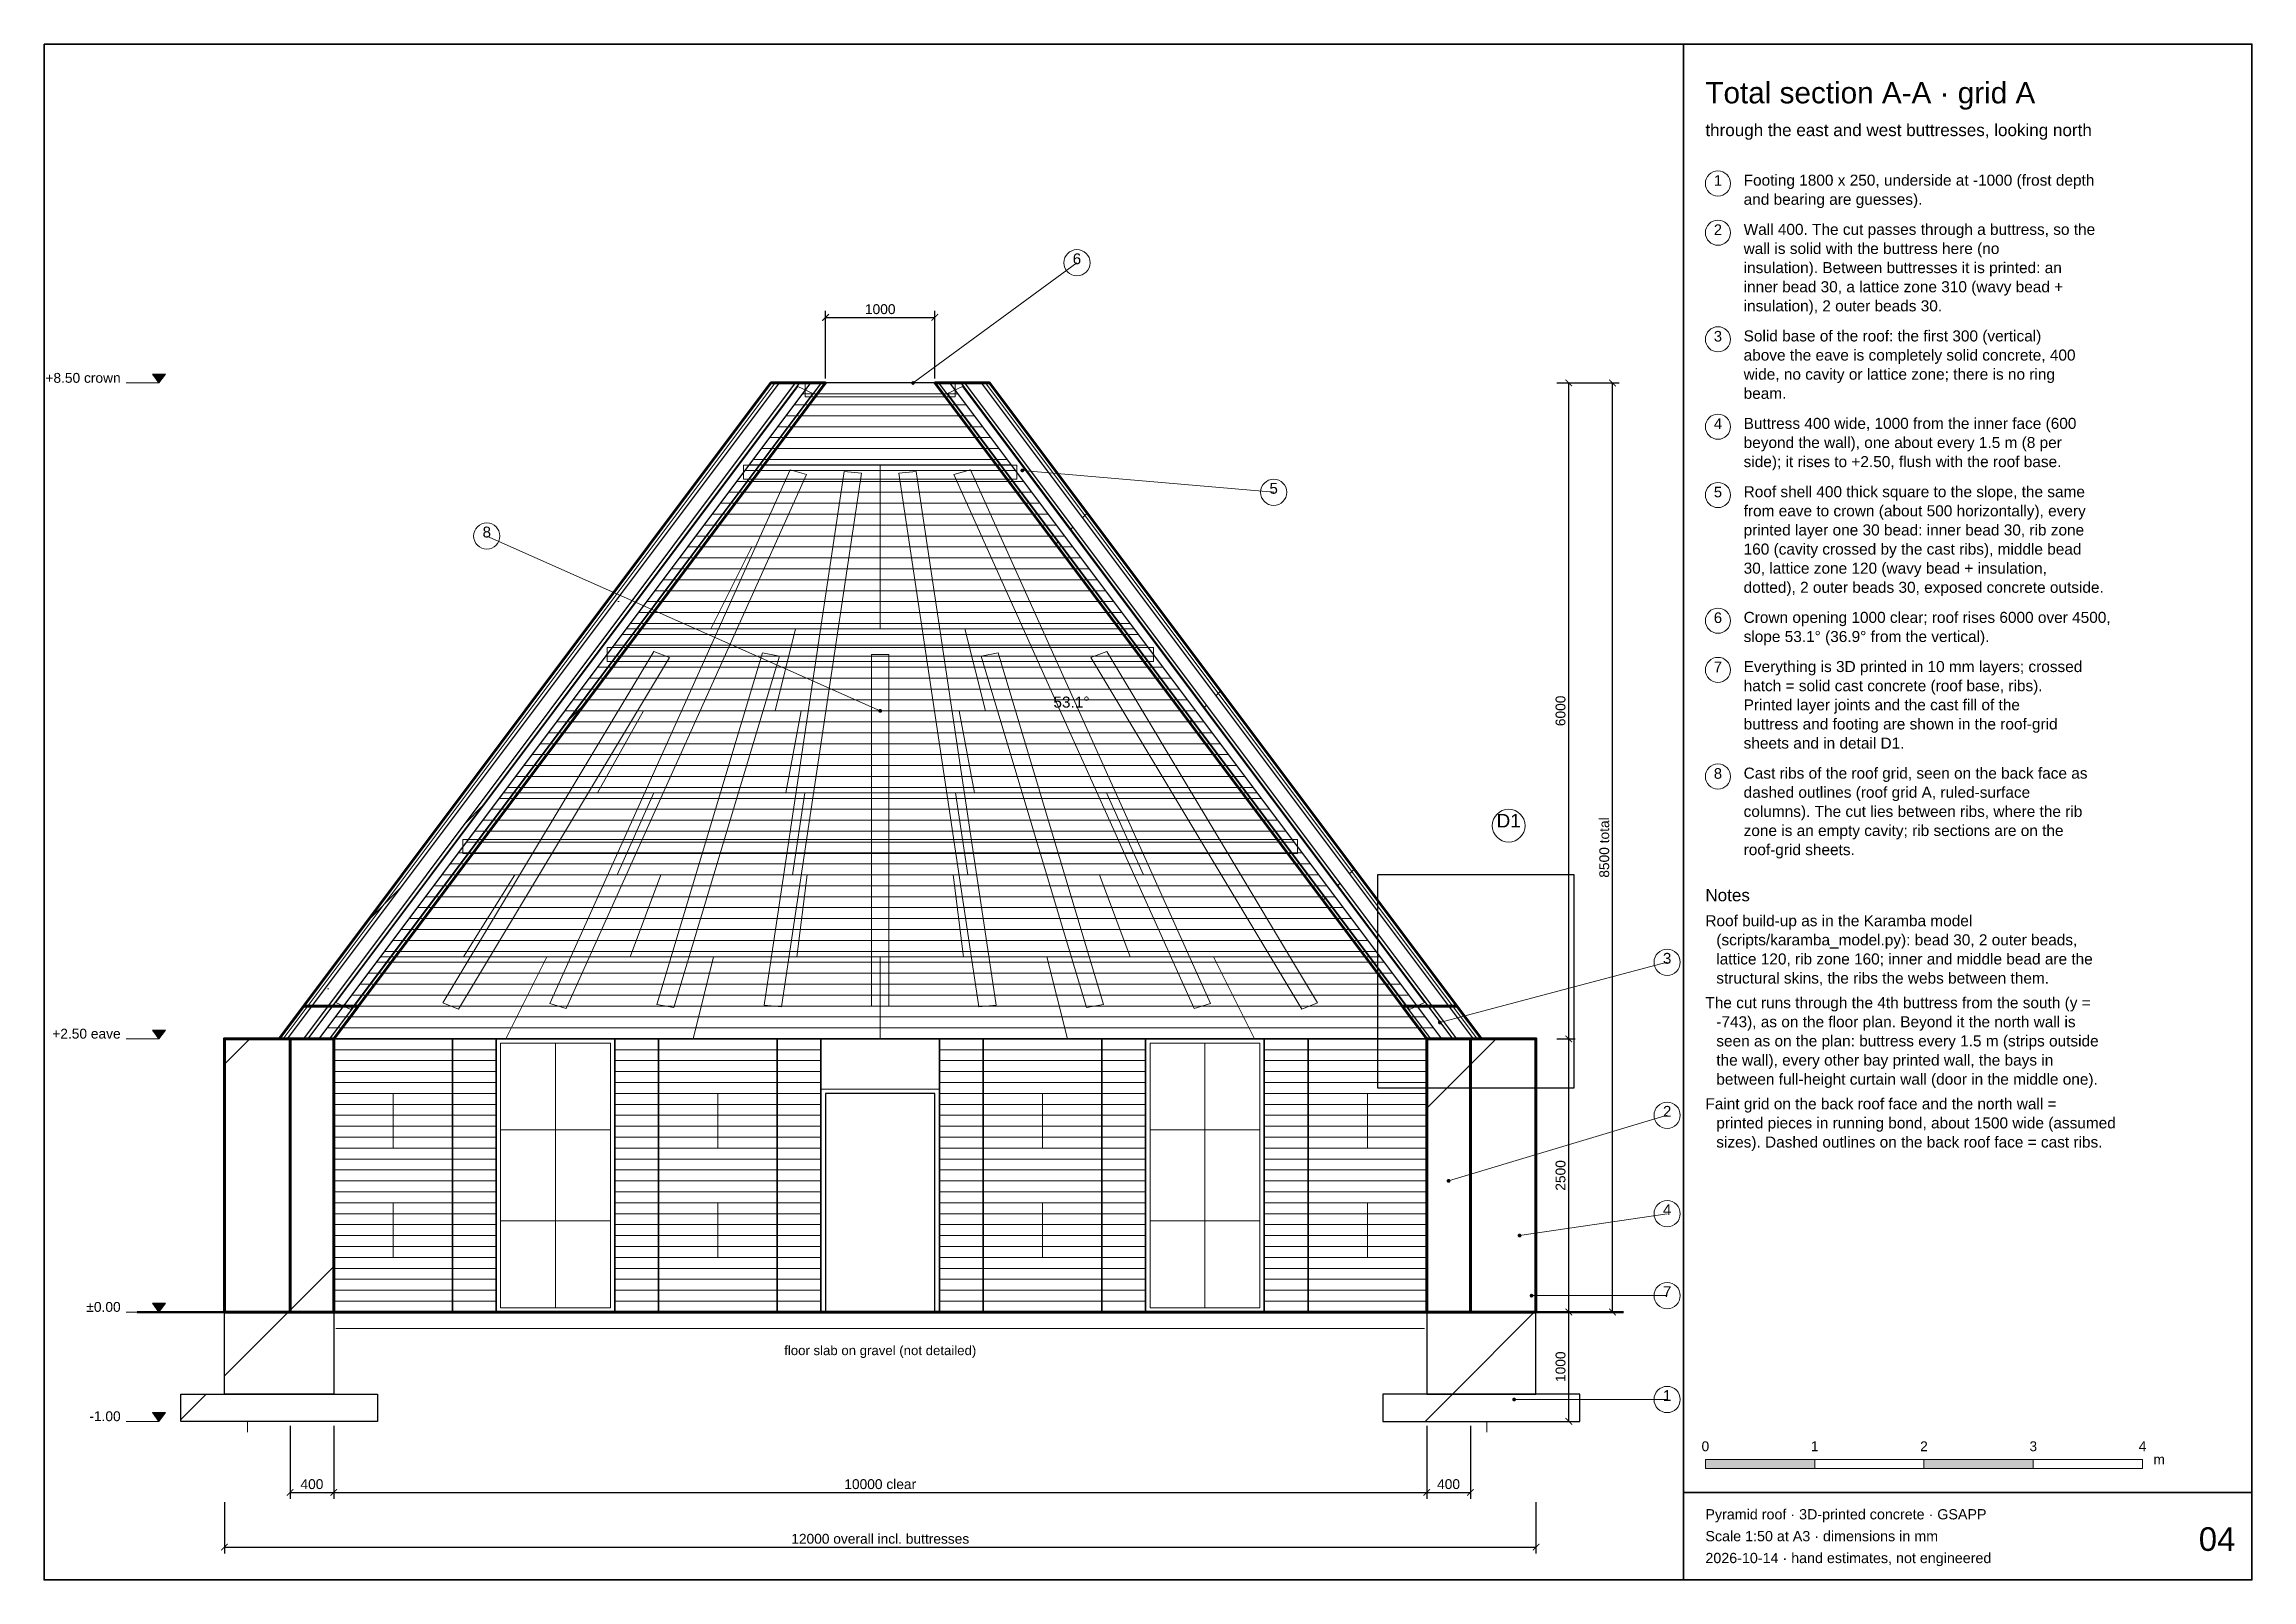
# Paper-space layout '04 section-AA-grid-A' of a CAD drawing. Header units: millimetres. Extents: x 8 to 412, y 8 to 289.
# The model-space entities are those that its viewports show. They can reach past a viewport. Long polylines and large blocks are cut down to what shows.
import ezdxf
from ezdxf.enums import TextEntityAlignment as Align

# ---------------------------------------------------------------- set-up
doc = ezdxf.new("R2010")
doc.units = ezdxf.units.MM
doc.linetypes.add('DASHED', pattern=[1.524, 1.27, -0.254])
for name, color, linetype, lineweight in [('ANNOTATION', 4, 'CONTINUOUS', 18), ('BACKGROUND', 9, 'CONTINUOUS', 13), ('DIMS', 3, 'CONTINUOUS', 18), ('HATCH-CAST', 7, 'CONTINUOUS', 9), ('HATCH-EARTH', 8, 'CONTINUOUS', 9), ('HATCH-INSULATION', 7, 'Continuous', 9), ('HATCH-PRINTED', 7, 'CONTINUOUS', 9), ('HIDDEN-AXIS', 8, 'DASHED', 18), ('LINES', 7, 'CONTINUOUS', 25), ('OUTLINE-CUT', 7, 'CONTINUOUS', 50), ('OUTLINE-FINE', 7, 'CONTINUOUS', 25), ('PRINT-LAYERS', 7, 'CONTINUOUS', 9), ('TEXT', 7, 'CONTINUOUS', 18), ('TITLEBLOCK', 7, 'CONTINUOUS', 18)]:
    doc.layers.add(name, color=color, linetype=linetype, lineweight=lineweight)
doc.styles.get("Standard").update_dxf_attribs({"font": 'arial.ttf'})
doc.dimstyles.new('PYR-1-50', dxfattribs={"dimscale": 50, "dimtxt": 1.8, "dimasz": 1.2, "dimexe": 1.2, "dimexo": 0.8, "dimgap": 0.6, "dimtad": 1, "dimdec": 0, "dimtxsty": 'Standard', "dimblk": 'ARCHTICK', "dimcen": 2.5, "dimclrd": 3, "dimclre": 3, "dimclrt": 7, "dimazin": 3, "dimtfac": 1, "dimtmove": 0, "dimatfit": 3})
pattern_1 = [(45, (0, 0), (-1425.35, 1425.35), [])]
pattern_2 = [(0, (0, 0), (442.913, 885.827), [0, -885.827])]
pattern_3 = [(45, (0, 0), (-1425.35, 1425.35), []), (135, (0, 0), (-1425.35, -1425.35), [])]

# ---------------------------------------------------------------- blocks, each defined once
blk = doc.blocks.new('_ARCHTICK')
at = {"color": 0, "linetype": 'BYBLOCK', "const_width": 0.15}
blk.add_lwpolyline([(-0.5, -0.5), (0.5, 0.5)], dxfattribs=at)

msp = doc.modelspace()

# ---------------------------------------------------------------- hatches: boundary and pattern name
at = {"layer": 'ANNOTATION', "ltscale": 50}
h = msp.add_hatch(color=7, dxfattribs=at)
h.dxf.hatch_style = 1
h.paths.add_polyline_path([(52488.4, 10857.9), (52548.4, 10937.9), (52428.4, 10937.9)])
h = msp.add_hatch(color=7, dxfattribs=at)
h.dxf.hatch_style = 1
edge = h.paths.add_edge_path()
edge.add_arc((59388.4, 10857.9), 17.5, 0, 360)
h = msp.add_hatch(color=7, dxfattribs=at)
h.dxf.hatch_style = 1
edge = h.paths.add_edge_path()
edge.add_arc((60388.4, 10057.9), 17.5, 0, 360)
h = msp.add_hatch(color=7, dxfattribs=at)
h.dxf.hatch_style = 1
edge = h.paths.add_edge_path()
edge.add_arc((59088.4, 7857.9), 17.5, 0, 360)
h = msp.add_hatch(color=7, dxfattribs=at)
h.dxf.hatch_style = 1
h.paths.add_polyline_path([(52488.4, 4857.9), (52548.4, 4937.9), (52428.4, 4937.9)])
h = msp.add_hatch(color=7, dxfattribs=at)
h.dxf.hatch_style = 1
edge = h.paths.add_edge_path()
edge.add_arc((64208.4, 5007.9), 17.5, 0, 360)
h = msp.add_hatch(color=7, dxfattribs=at)
h.dxf.hatch_style = 1
edge = h.paths.add_edge_path()
edge.add_arc((64288.4, 3557.9), 17.5, 0, 360)
h = msp.add_hatch(color=7, dxfattribs=at)
h.dxf.hatch_style = 1
edge = h.paths.add_edge_path()
edge.add_arc((64938.4, 3057.9), 17.5, 0, 360)
h = msp.add_hatch(color=7, dxfattribs=at)
h.dxf.hatch_style = 1
h.paths.add_polyline_path([(52488.4, 2357.9), (52548.4, 2437.9), (52428.4, 2437.9)])
h = msp.add_hatch(color=7, dxfattribs=at)
h.dxf.hatch_style = 1
edge = h.paths.add_edge_path()
edge.add_arc((65048.4, 2507.9), 17.5, 0, 360)
h = msp.add_hatch(color=7, dxfattribs=at)
h.dxf.hatch_style = 1
h.paths.add_polyline_path([(52488.4, 1357.9), (52548.4, 1437.9), (52428.4, 1437.9)])
h = msp.add_hatch(color=7, dxfattribs=at)
h.dxf.hatch_style = 1
edge = h.paths.add_edge_path()
edge.add_arc((64888.4, 1557.9), 17.5, 0, 360)
at = {"layer": 'HATCH-CAST', "ltscale": 50}
h = msp.add_hatch(dxfattribs=at)
h.set_pattern_fill('ANSI37', scale=25.19685)
h.set_pattern_definition(pattern_3)
h.paths.add_polyline_path([(54088.4, 4857.9), (53588.4, 4857.9), (53813.4, 5157.9), (54313.4, 5157.9)])
h = msp.add_hatch(dxfattribs=at)
h.set_pattern_fill('ANSI37', scale=25.19685)
h.set_pattern_definition(pattern_3)
h.paths.add_polyline_path([(64363.4, 5157.9), (64588.4, 4857.9), (64088.4, 4857.9), (63863.4, 5157.9)])
at = {"layer": 'HATCH-EARTH', "ltscale": 50}
h = msp.add_hatch(dxfattribs=at)
h.set_pattern_fill('EARTH', scale=37.795276)
h.set_pattern_definition([(0, (0, 0), (9070.9, 9070.9), [9070.9, -9070.9]), (0, (0, 3402), (9070.9, 9070.9), [9070.9, -9070.9]), (0, (0, 6803), (9070.9, 9070.9), [9070.9, -9070.9]), (90, (1134, 7937), (-9070.9, 9070.9), [9070.9, -9070.9]), (90, (4535, 7937), (-9070.9, 9070.9), [9070.9, -9070.9]), (90, (7937, 7937), (-9070.9, 9070.9), [9070.9, -9070.9])])
h.paths.add_polyline_path([(54488.4, 1607.9), (54088.4, 1607.9), (54088.4, 2357.9), (55174.2, 2357.9), (55574.2, 2357.9), (56659.9, 2357.9), (57059.9, 2357.9), (58145.6, 2357.9), (58545.6, 2357.9), (58588.4, 2357.9), (59588.4, 2357.9), (59631.3, 2357.9), (60031.3, 2357.9), (61117, 2357.9), (61517, 2357.9), (62602.7, 2357.9), (63002.7, 2357.9), (64088.4, 2357.9), (64088.4, 1607.9), (63688.4, 1607.9), (63688.4, 1357.9), (65488.4, 1357.9), (65488.4, 1607.9), (65088.4, 1607.9), (65088.4, 2357.9), (65888.4, 2357.9), (65888.4, 1257.9), (52288.4, 1257.9), (52288.4, 2357.9), (53088.4, 2357.9), (53088.4, 1607.9), (52688.4, 1607.9), (52688.4, 1357.9), (54488.4, 1357.9)])
at = {"layer": 'HATCH-INSULATION', "ltscale": 50}
h = msp.add_hatch(dxfattribs=at)
h.set_pattern_fill('DOTS', scale=23.622047)
h.set_pattern_definition(pattern_2)
h.paths.add_polyline_path([(58163.4, 10857.9), (58313.4, 10857.9), (54038.4, 5157.9), (53888.4, 5157.9)])
h = msp.add_hatch(dxfattribs=at)
h.set_pattern_fill('DOTS', scale=23.622047)
h.set_pattern_definition(pattern_2)
h.paths.add_polyline_path([(64288.4, 5157.9), (64138.4, 5157.9), (59863.4, 10857.9), (60013.4, 10857.9)])
at = {"layer": 'HATCH-PRINTED', "ltscale": 50}
h = msp.add_hatch(dxfattribs=at)
h.set_pattern_fill('ANSI31', scale=25.19685)
h.set_pattern_definition(pattern_1)
h.paths.add_polyline_path([(58163.4, 10857.9), (53888.4, 5157.9), (53813.4, 5157.9), (58088.4, 10857.9)])
h = msp.add_hatch(dxfattribs=at)
h.set_pattern_fill('ANSI31', scale=25.19685)
h.set_pattern_definition(pattern_1)
h.paths.add_polyline_path([(54075.9, 5157.9), (54038.4, 5157.9), (58313.4, 10857.9), (58350.9, 10857.9)])
h = msp.add_hatch(dxfattribs=at)
h.set_pattern_fill('ANSI31', scale=25.19685)
h.set_pattern_definition(pattern_1)
h.paths.add_polyline_path([(58550.9, 10857.9), (58588.4, 10857.9), (54313.4, 5157.9), (54275.9, 5157.9)])
h = msp.add_hatch(dxfattribs=at)
h.set_pattern_fill('ANSI31', scale=25.19685)
h.set_pattern_definition(pattern_1)
h.paths.add_polyline_path([(63900.9, 5157.9), (63863.4, 5157.9), (59588.4, 10857.9), (59625.9, 10857.9)])
h = msp.add_hatch(dxfattribs=at)
h.set_pattern_fill('ANSI31', scale=25.19685)
h.set_pattern_definition(pattern_1)
h.paths.add_polyline_path([(64138.4, 5157.9), (64100.9, 5157.9), (59825.9, 10857.9), (59863.4, 10857.9)])
h = msp.add_hatch(dxfattribs=at)
h.set_pattern_fill('ANSI31', scale=25.19685)
h.set_pattern_definition(pattern_1)
h.paths.add_polyline_path([(60013.4, 10857.9), (60088.4, 10857.9), (64363.4, 5157.9), (64288.4, 5157.9)])
h = msp.add_hatch(dxfattribs=at)
h.set_pattern_fill('ANSI31', scale=25.19685)
h.set_pattern_definition(pattern_1)
h.paths.add_polyline_path([(53088.4, 4857.9), (53588.4, 4857.9), (53663.4, 4857.9), (53688.4, 4857.9), (53688.4, 2357.9), (53088.4, 2357.9)])
h = msp.add_hatch(dxfattribs=at)
h.set_pattern_fill('ANSI31', scale=25.19685)
h.set_pattern_definition(pattern_1)
h.paths.add_polyline_path([(54088.4, 4857.9), (54088.4, 2357.9), (53688.4, 2357.9), (53688.4, 4857.9), (53813.4, 4857.9), (53850.9, 4857.9), (54050.9, 4857.9)])
h = msp.add_hatch(dxfattribs=at)
h.set_pattern_fill('ANSI31', scale=25.19685)
h.set_pattern_definition(pattern_1)
h.paths.add_polyline_path([(64125.9, 4857.9), (64325.9, 4857.9), (64363.4, 4857.9), (64488.4, 4857.9), (64488.4, 2357.9), (64088.4, 2357.9), (64088.4, 4857.9)])
h = msp.add_hatch(dxfattribs=at)
h.set_pattern_fill('ANSI31', scale=25.19685)
h.set_pattern_definition(pattern_1)
h.paths.add_polyline_path([(64488.4, 2357.9), (64488.4, 4857.9), (64513.4, 4857.9), (64588.4, 4857.9), (65088.4, 4857.9), (65088.4, 2357.9)])
h = msp.add_hatch(dxfattribs=at)
h.set_pattern_fill('ANSI31', scale=25.19685)
h.set_pattern_definition(pattern_1)
h.paths.add_polyline_path([(53688.4, 2357.9), (54088.4, 2357.9), (54088.4, 1607.9), (53088.4, 1607.9), (53088.4, 2357.9)])
h = msp.add_hatch(dxfattribs=at)
h.set_pattern_fill('ANSI31', scale=25.19685)
h.set_pattern_definition(pattern_1)
h.paths.add_polyline_path([(64088.4, 1607.9), (64088.4, 2357.9), (64488.4, 2357.9), (65088.4, 2357.9), (65088.4, 1607.9)])
h = msp.add_hatch(dxfattribs=at)
h.set_pattern_fill('ANSI31', scale=25.19685)
h.set_pattern_definition(pattern_1)
h.paths.add_polyline_path([(54488.4, 1607.9), (54488.4, 1357.9), (52688.4, 1357.9), (52688.4, 1607.9), (53088.4, 1607.9), (54088.4, 1607.9)])
h = msp.add_hatch(dxfattribs=at)
h.set_pattern_fill('ANSI31', scale=25.19685)
h.set_pattern_definition(pattern_1)
h.paths.add_polyline_path([(65488.4, 1607.9), (65488.4, 1357.9), (63688.4, 1357.9), (63688.4, 1607.9), (64088.4, 1607.9), (65088.4, 1607.9)])

# ---------------------------------------------------------------- linework, layer by layer
at = {"layer": 'ANNOTATION', "lineweight": 20, "ltscale": 50}
for points in [[(60888.4, 11957.9), (59388.4, 10857.9)], [(52488.4, 10857.9), (52188.4, 10857.9)], [(62688.4, 9857.9), (60388.4, 10057.9)], [(55488.4, 9457.9), (59088.4, 7857.9)], [(66288.4, 5557.9), (64208.4, 5007.9)], [(52488.4, 4857.9), (52188.4, 4857.9)], [(66288.4, 4157.9), (64288.4, 3557.9)], [(66288.4, 3257.9), (64938.4, 3057.9)], [(66288.4, 2507.9), (65048.4, 2507.9)], [(52488.4, 2357.9), (52188.4, 2357.9)], [(66288.4, 1557.9), (64888.4, 1557.9)], [(52488.4, 1357.9), (52188.4, 1357.9)]]:
    msp.add_lwpolyline(points, dxfattribs=at)
at = {"layer": 'ANNOTATION', "lineweight": 9, "ltscale": 50}
for points in [[(52488.4, 10857.9), (52548.4, 10937.9), (52428.4, 10937.9)], [(52488.4, 4857.9), (52548.4, 4937.9), (52428.4, 4937.9)], [(52488.4, 2357.9), (52548.4, 2437.9), (52428.4, 2437.9)], [(52488.4, 1357.9), (52548.4, 1437.9), (52428.4, 1437.9)]]:
    msp.add_lwpolyline(points, close=True, dxfattribs=at)
at = {"layer": 'ANNOTATION', "lineweight": 18, "ltscale": 50}
for centre, radius in [((60888.4, 11957.9), 120), ((62688.4, 9857.9), 120), ((55488.4, 9457.9), 120), ((64838.4, 6807.9), 150), ((66288.4, 5557.9), 120), ((66288.4, 4157.9), 120), ((66288.4, 3257.9), 120), ((66288.4, 2507.9), 120), ((66288.4, 1557.9), 120)]:
    msp.add_circle(centre, radius, dxfattribs=at)
at = {"layer": 'BACKGROUND', "lineweight": 20, "ltscale": 50}
for points in [[(56117, 2397.9), (56117, 4817.9)], [(62059.8, 2397.9), (62059.8, 4817.9)]]:
    msp.add_lwpolyline(points, dxfattribs=at)
at = {"layer": 'BACKGROUND', "lineweight": 15, "ltscale": 50}
for points in [[(55614.1, 4024.6), (56619.8, 4024.6)], [(61557, 4024.6), (62562.7, 4024.6)], [(55614.1, 3191.2), (56619.8, 3191.2)], [(61557, 3191.2), (62562.7, 3191.2)]]:
    msp.add_lwpolyline(points, dxfattribs=at)
at = {"layer": 'HIDDEN-AXIS', "linetype": 'DASHED', "lineweight": 20, "ltscale": 50}
for points in [[(54107.3, 5190.8), (58334.3, 10826.8), (58471.5, 10761), (54244.5, 5125), (54107.3, 5190.8)], [(58402.9, 10729.9), (59773.9, 10729.9), (59773.9, 10857.9), (58402.9, 10857.9), (58402.9, 10729.9)], [(63932.3, 5125), (59705.3, 10761), (59842.5, 10826.8), (64069.5, 5190.8), (63932.3, 5125)], [(57838.4, 9977.2), (60338.4, 9977.2), (60338.4, 10105.2), (57838.4, 10105.2), (57838.4, 9977.2)], [(56065.6, 5179.6), (58263.1, 10062.9), (58413.7, 10019.6), (56216.2, 5136.2), (56065.6, 5179.6)], [(58026.5, 5165.5), (58759, 10048.9), (58917.8, 10033.6), (58185.3, 5150.3), (58026.5, 5165.5)], [(59991.5, 5150.3), (59259, 10033.6), (59417.8, 10048.9), (60150.3, 5165.5), (59991.5, 5150.3)], [(61960.6, 5136.2), (59763.1, 10019.6), (59913.7, 10062.9), (62111.2, 5179.6), (61960.6, 5136.2)], [(55086.3, 5185.6), (57016.3, 8402.3), (57160.5, 8346.9), (55230.5, 5130.2), (55086.3, 5185.6)], [(56588.4, 8310.6), (61588.4, 8310.6), (61588.4, 8438.6), (56588.4, 8438.6), (56588.4, 8310.6)], [(57045.6, 5172.8), (58010.6, 8389.5), (58166.2, 8359.6), (57201.2, 5143), (57045.6, 5172.8)], [(59008.4, 5157.9), (59008.4, 8374.6), (59168.4, 8374.6), (59168.4, 5157.9), (59008.4, 5157.9)], [(60975.6, 5143), (60010.6, 8359.6), (60166.2, 8389.5), (61131.2, 5172.8), (60975.6, 5143)], [(62946.3, 5130.2), (61016.3, 8346.9), (61160.5, 8402.3), (63090.5, 5185.6), (62946.3, 5130.2)], [(55269.6, 6552.2), (62907.2, 6552.2), (62907.2, 6680.2), (55269.6, 6680.2), (55269.6, 6552.2)], [(53950.9, 4857.9), (64225.9, 4857.9), (64000.9, 5157.9), (54175.9, 5157.9), (53950.9, 4857.9)], [(54108.4, 2207.9), (64068.4, 2207.9)]]:
    msp.add_lwpolyline(points, dxfattribs=at)
at = {"layer": 'HIDDEN-AXIS', "linetype": 'DASHED', "lineweight": 9, "ltscale": 50}
for points in [[(57888.4, 10107.9), (60288.4, 10107.9)], [(59088.4, 9357.9), (59088.4, 10107.9)], [(57325.9, 9357.9), (60850.9, 9357.9)], [(57538.4, 8607.9), (57913.4, 9357.9)], [(59088.4, 8607.9), (59088.4, 9357.9)], [(56763.4, 8607.9), (61413.4, 8607.9)], [(58125.9, 7857.9), (58313.4, 8607.9)], [(60050.9, 7857.9), (59863.4, 8607.9)], [(56200.9, 7857.9), (61975.9, 7857.9)], [(56500.9, 7107.9), (56922.8, 7857.9)], [(58225.9, 7107.9), (58366.5, 7857.9)], [(59950.9, 7107.9), (59810.3, 7857.9)], [(55638.4, 7107.9), (62538.4, 7107.9)], [(56680.9, 6357.9), (57018.4, 7107.9)], [(58285.9, 6357.9), (58398.4, 7107.9)], [(59890.9, 6357.9), (59778.4, 7107.9)], [(61495.9, 6357.9), (61158.4, 7107.9)], [(55075.9, 6357.9), (63100.9, 6357.9)], [(55275.9, 5607.9), (55744.6, 6357.9)], [(56800.9, 5607.9), (57082.2, 6357.9)], [(58325.9, 5607.9), (58419.7, 6357.9)], [(59850.9, 5607.9), (59757.2, 6357.9)], [(61375.9, 5607.9), (61094.6, 6357.9)], [(54513.4, 5607.9), (63663.4, 5607.9)], [(55663.4, 4857.9), (56038.4, 5607.9)], [(57375.9, 4857.9), (57563.4, 5607.9)], [(59088.4, 4857.9), (59088.4, 5607.9)], [(60800.9, 4857.9), (60613.4, 5607.9)], [(62513.4, 4857.9), (62138.4, 5607.9)], [(54088.4, 4357.9), (55174.1, 4357.9)], [(54631.3, 3857.9), (54631.3, 4357.9)], [(57059.8, 4357.9), (58145.5, 4357.9)], [(57602.7, 3857.9), (57602.7, 4357.9)], [(60031.3, 4357.9), (61117, 4357.9)], [(60574.1, 3857.9), (60574.1, 4357.9)], [(63002.7, 4357.9), (64088.4, 4357.9)], [(63545.5, 3857.9), (63545.5, 4357.9)], [(54088.4, 3857.9), (55174.1, 3857.9)], [(57059.8, 3857.9), (58145.5, 3857.9)], [(60031.3, 3857.9), (61117, 3857.9)], [(63002.7, 3857.9), (64088.4, 3857.9)], [(54088.4, 3357.9), (55174.1, 3357.9)], [(54631.3, 2857.9), (54631.3, 3357.9)], [(57059.8, 3357.9), (58145.5, 3357.9)], [(57602.7, 2857.9), (57602.7, 3357.9)], [(60031.3, 3357.9), (61117, 3357.9)], [(60574.1, 2857.9), (60574.1, 3357.9)], [(63002.7, 3357.9), (64088.4, 3357.9)], [(63545.5, 2857.9), (63545.5, 3357.9)], [(54088.4, 2857.9), (55174.1, 2857.9)], [(57059.8, 2857.9), (58145.5, 2857.9)], [(60031.3, 2857.9), (61117, 2857.9)], [(63002.7, 2857.9), (64088.4, 2857.9)]]:
    msp.add_lwpolyline(points, dxfattribs=at)
at = {"layer": 'HIDDEN-AXIS', "linetype": 'DASHED', "lineweight": 25, "ltscale": 50}
msp.add_lwpolyline([(63638.4, 4407.9), (65438.4, 4407.9), (65438.4, 6357.9), (63638.4, 6357.9), (63638.4, 4407.9)], dxfattribs=at)
at = {"layer": 'LINES', "lineweight": 9, "ltscale": 50}
for points in [[(53625.9, 4857.9), (58125.9, 10857.9)], [(64550.9, 4857.9), (60050.9, 10857.9)]]:
    msp.add_lwpolyline(points, dxfattribs=at)
at = {"layer": 'LINES', "lineweight": 0, "ltscale": 50}
msp.add_lwpolyline([(64088.4, 4857.9), (59588.4, 10857.9)], dxfattribs=at)
at = {"layer": 'LINES', "lineweight": 25, "ltscale": 50}
for points in [[(54088.4, 4857.9), (53588.4, 4857.9)], [(64088.4, 4857.9), (64588.4, 4857.9)]]:
    msp.add_lwpolyline(points, dxfattribs=at)
at = {"layer": 'LINES', "lineweight": 60, "ltscale": 50}
for points in [[(54088.4, 2357.9), (54088.4, 4857.9)], [(64088.4, 2357.9), (64088.4, 4857.9)], [(54088.4, 2357.9), (64088.4, 2357.9)]]:
    msp.add_lwpolyline(points, dxfattribs=at)
at = {"layer": 'LINES', "lineweight": 50, "ltscale": 50}
msp.add_lwpolyline([(52288.4, 2357.9), (65888.4, 2357.9)], dxfattribs=at)
at = {"layer": 'OUTLINE-CUT', "lineweight": 70, "ltscale": 50}
for points in [[(54088.4, 4857.9), (58588.4, 10857.9), (58088.4, 10857.9), (53588.4, 4857.9)], [(64088.4, 4857.9), (59588.4, 10857.9), (60088.4, 10857.9), (64588.4, 4857.9)], [(53688.4, 2357.9), (53088.4, 2357.9), (53088.4, 4857.9), (53688.4, 4857.9)], [(54088.4, 2357.9), (53688.4, 2357.9), (53688.4, 4857.9), (54088.4, 4857.9)], [(64088.4, 2357.9), (64488.4, 2357.9), (64488.4, 4857.9), (64088.4, 4857.9)], [(64488.4, 2357.9), (65088.4, 2357.9), (65088.4, 4857.9), (64488.4, 4857.9)]]:
    msp.add_lwpolyline(points, close=True, dxfattribs=at)
at = {"layer": 'OUTLINE-CUT', "lineweight": 60, "ltscale": 50}
for points in [[(54088.4, 4857.9), (54313.4, 5157.9), (53813.4, 5157.9), (53588.4, 4857.9)], [(64088.4, 4857.9), (63863.4, 5157.9), (64363.4, 5157.9), (64588.4, 4857.9)]]:
    msp.add_lwpolyline(points, close=True, dxfattribs=at)
at = {"layer": 'OUTLINE-FINE', "lineweight": 25, "ltscale": 50}
for points in [[(53813.4, 4857.9), (58313.4, 10857.9), (58163.4, 10857.9), (53663.4, 4857.9)], [(54050.9, 4857.9), (58550.9, 10857.9), (58350.9, 10857.9), (53850.9, 4857.9)], [(64125.9, 4857.9), (59625.9, 10857.9), (59825.9, 10857.9), (64325.9, 4857.9)], [(64363.4, 4857.9), (59863.4, 10857.9), (60013.4, 10857.9), (64513.4, 4857.9)]]:
    msp.add_lwpolyline(points, close=True, dxfattribs=at)
at = {"layer": 'OUTLINE-FINE', "lineweight": 30, "ltscale": 50}
for points in [[(53950.9, 4857.9), (64225.9, 4857.9), (59725.9, 10857.9), (58450.9, 10857.9)], [(54088.4, 2357.9), (64088.4, 2357.9), (64088.4, 4857.9), (54088.4, 4857.9)], [(58588.4, 2357.9), (59588.4, 2357.9), (59588.4, 4357.9), (58588.4, 4357.9)], [(54088.4, 1607.9), (53088.4, 1607.9), (53088.4, 2357.9), (54088.4, 2357.9)], [(64088.4, 1607.9), (65088.4, 1607.9), (65088.4, 2357.9), (64088.4, 2357.9)], [(54488.4, 1357.9), (52688.4, 1357.9), (52688.4, 1607.9), (54488.4, 1607.9)], [(63688.4, 1357.9), (65488.4, 1357.9), (65488.4, 1607.9), (63688.4, 1607.9)]]:
    msp.add_lwpolyline(points, close=True, dxfattribs=at)
at = {"layer": 'OUTLINE-FINE', "lineweight": 35, "ltscale": 50}
for points in [[(55174.1, 2357.9), (55574.1, 2357.9), (55574.1, 4857.9), (55174.1, 4857.9)], [(55574.1, 2357.9), (56659.8, 2357.9), (56659.8, 4857.9), (55574.1, 4857.9)], [(56659.8, 2357.9), (57059.8, 2357.9), (57059.8, 4857.9), (56659.8, 4857.9)], [(58145.5, 2357.9), (58545.5, 2357.9), (58545.5, 4857.9), (58145.5, 4857.9)], [(59631.3, 2357.9), (60031.3, 2357.9), (60031.3, 4857.9), (59631.3, 4857.9)], [(61117, 2357.9), (61517, 2357.9), (61517, 4857.9), (61117, 4857.9)], [(61517, 2357.9), (62602.7, 2357.9), (62602.7, 4857.9), (61517, 4857.9)], [(62602.7, 2357.9), (63002.7, 2357.9), (63002.7, 4857.9), (62602.7, 4857.9)]]:
    msp.add_lwpolyline(points, close=True, dxfattribs=at)
at = {"layer": 'OUTLINE-FINE', "lineweight": 15, "ltscale": 50}
for points in [[(55614.1, 2397.9), (56619.8, 2397.9), (56619.8, 4817.9), (55614.1, 4817.9)], [(61557, 2397.9), (62562.7, 2397.9), (62562.7, 4817.9), (61557, 4817.9)], [(58548.4, 2357.9), (59628.4, 2357.9), (59628.4, 4397.9), (58548.4, 4397.9)]]:
    msp.add_lwpolyline(points, close=True, dxfattribs=at)
at = {"layer": 'PRINT-LAYERS', "lineweight": 5, "ltscale": 50}
for points in [[(58375.9, 10757.9), (59800.9, 10757.9)], [(58225.9, 10557.9), (59950.9, 10557.9)], [(58300.9, 10657.9), (59875.9, 10657.9)], [(58075.9, 10357.9), (60100.9, 10357.9)], [(58150.9, 10457.9), (60025.9, 10457.9)], [(57925.9, 10157.9), (60250.9, 10157.9)], [(58000.9, 10257.9), (60175.9, 10257.9)], [(57775.9, 9957.9), (60400.9, 9957.9)], [(57850.9, 10057.9), (60325.9, 10057.9)], [(57625.9, 9757.9), (60550.9, 9757.9)], [(57700.9, 9857.9), (60475.9, 9857.9)], [(57475.9, 9557.9), (60700.9, 9557.9)], [(57550.9, 9657.9), (60625.9, 9657.9)], [(57325.9, 9357.9), (60850.9, 9357.9)], [(57400.9, 9457.9), (60775.9, 9457.9)], [(57175.9, 9157.9), (61000.9, 9157.9)], [(57250.9, 9257.9), (60925.9, 9257.9)], [(57025.9, 8957.9), (61150.9, 8957.9)], [(57100.9, 9057.9), (61075.9, 9057.9)], [(56875.9, 8757.9), (61300.9, 8757.9)], [(56950.9, 8857.9), (61225.9, 8857.9)], [(56725.9, 8557.9), (61450.9, 8557.9)], [(56800.9, 8657.9), (61375.9, 8657.9)], [(56575.9, 8357.9), (61600.9, 8357.9)], [(56650.9, 8457.9), (61525.9, 8457.9)], [(56425.9, 8157.9), (61750.9, 8157.9)], [(56500.9, 8257.9), (61675.9, 8257.9)], [(56275.9, 7957.9), (61900.9, 7957.9)], [(56350.9, 8057.9), (61825.9, 8057.9)], [(56125.9, 7757.9), (62050.9, 7757.9)], [(56200.9, 7857.9), (61975.9, 7857.9)], [(55975.9, 7557.9), (62200.9, 7557.9)], [(56050.9, 7657.9), (62125.9, 7657.9)], [(55825.9, 7357.9), (62350.9, 7357.9)], [(55900.9, 7457.9), (62275.9, 7457.9)], [(55675.9, 7157.9), (62500.9, 7157.9)], [(55750.9, 7257.9), (62425.9, 7257.9)], [(55525.9, 6957.9), (62650.9, 6957.9)], [(55600.9, 7057.9), (62575.9, 7057.9)], [(55375.9, 6757.9), (62800.9, 6757.9)], [(55450.9, 6857.9), (62725.9, 6857.9)], [(55225.9, 6557.9), (62950.9, 6557.9)], [(55300.9, 6657.9), (62875.9, 6657.9)], [(55075.9, 6357.9), (63100.9, 6357.9)], [(55150.9, 6457.9), (63025.9, 6457.9)], [(54925.9, 6157.9), (63250.9, 6157.9)], [(55000.9, 6257.9), (63175.9, 6257.9)], [(54775.9, 5957.9), (63400.9, 5957.9)], [(54850.9, 6057.9), (63325.9, 6057.9)], [(54550.9, 5657.9), (63625.9, 5657.9)], [(54625.9, 5757.9), (63550.9, 5757.9)], [(54700.9, 5857.9), (63475.9, 5857.9)], [(54400.9, 5457.9), (63775.9, 5457.9)], [(54475.9, 5557.9), (63700.9, 5557.9)], [(54250.9, 5257.9), (63925.9, 5257.9)], [(54325.9, 5357.9), (63850.9, 5357.9)], [(54100.9, 5057.9), (64075.9, 5057.9)], [(54175.9, 5157.9), (64000.9, 5157.9)], [(54025.9, 4957.9), (64150.9, 4957.9)], [(54088.4, 4757.9), (55174.1, 4757.9)], [(54088.4, 4657.9), (55174.1, 4657.9)], [(55174.1, 4757.9), (55574.1, 4757.9)], [(55174.1, 4657.9), (55574.1, 4657.9)], [(56659.8, 4757.9), (57059.8, 4757.9)], [(56659.8, 4657.9), (57059.8, 4657.9)], [(57059.8, 4757.9), (58145.5, 4757.9)], [(57059.8, 4657.9), (58145.5, 4657.9)], [(58145.5, 4757.9), (58545.5, 4757.9)], [(58145.5, 4657.9), (58545.5, 4657.9)], [(59631.3, 4757.9), (60031.3, 4757.9)], [(59631.3, 4657.9), (60031.3, 4657.9)], [(60031.3, 4757.9), (61117, 4757.9)], [(60031.3, 4657.9), (61117, 4657.9)], [(61117, 4757.9), (61517, 4757.9)], [(61117, 4657.9), (61517, 4657.9)], [(62602.7, 4757.9), (63002.7, 4757.9)], [(62602.7, 4657.9), (63002.7, 4657.9)], [(63002.7, 4757.9), (64088.4, 4757.9)], [(63002.7, 4657.9), (64088.4, 4657.9)], [(54088.4, 4557.9), (55174.1, 4557.9)], [(54088.4, 4457.9), (55174.1, 4457.9)], [(55174.1, 4557.9), (55574.1, 4557.9)], [(55174.1, 4457.9), (55574.1, 4457.9)], [(56659.8, 4557.9), (57059.8, 4557.9)], [(56659.8, 4457.9), (57059.8, 4457.9)], [(57059.8, 4557.9), (58145.5, 4557.9)], [(57059.8, 4457.9), (58145.5, 4457.9)], [(58145.5, 4557.9), (58545.5, 4557.9)], [(58145.5, 4457.9), (58545.5, 4457.9)], [(59631.3, 4557.9), (60031.3, 4557.9)], [(59631.3, 4457.9), (60031.3, 4457.9)], [(60031.3, 4557.9), (61117, 4557.9)], [(60031.3, 4457.9), (61117, 4457.9)], [(61117, 4557.9), (61517, 4557.9)], [(61117, 4457.9), (61517, 4457.9)], [(62602.7, 4557.9), (63002.7, 4557.9)], [(62602.7, 4457.9), (63002.7, 4457.9)], [(63002.7, 4557.9), (64088.4, 4557.9)], [(63002.7, 4457.9), (64088.4, 4457.9)], [(54088.4, 4357.9), (55174.1, 4357.9)], [(54088.4, 4257.9), (55174.1, 4257.9)], [(55174.1, 4357.9), (55574.1, 4357.9)], [(55174.1, 4257.9), (55574.1, 4257.9)], [(56659.8, 4357.9), (57059.8, 4357.9)], [(56659.8, 4257.9), (57059.8, 4257.9)], [(57059.8, 4357.9), (58145.5, 4357.9)], [(57059.8, 4257.9), (58145.5, 4257.9)], [(58145.5, 4357.9), (58545.5, 4357.9)], [(58145.5, 4257.9), (58545.5, 4257.9)], [(59631.3, 4357.9), (60031.3, 4357.9)], [(59631.3, 4257.9), (60031.3, 4257.9)], [(60031.3, 4357.9), (61117, 4357.9)], [(60031.3, 4257.9), (61117, 4257.9)], [(61117, 4357.9), (61517, 4357.9)], [(61117, 4257.9), (61517, 4257.9)], [(62602.7, 4357.9), (63002.7, 4357.9)], [(62602.7, 4257.9), (63002.7, 4257.9)], [(63002.7, 4357.9), (64088.4, 4357.9)], [(63002.7, 4257.9), (64088.4, 4257.9)], [(54088.4, 4157.9), (55174.1, 4157.9)], [(54088.4, 4057.9), (55174.1, 4057.9)], [(55174.1, 4157.9), (55574.1, 4157.9)], [(55174.1, 4057.9), (55574.1, 4057.9)], [(56659.8, 4157.9), (57059.8, 4157.9)], [(56659.8, 4057.9), (57059.8, 4057.9)], [(57059.8, 4157.9), (58145.5, 4157.9)], [(57059.8, 4057.9), (58145.5, 4057.9)], [(58145.5, 4157.9), (58545.5, 4157.9)], [(58145.5, 4057.9), (58545.5, 4057.9)], [(59631.3, 4157.9), (60031.3, 4157.9)], [(59631.3, 4057.9), (60031.3, 4057.9)], [(60031.3, 4157.9), (61117, 4157.9)], [(60031.3, 4057.9), (61117, 4057.9)], [(61117, 4157.9), (61517, 4157.9)], [(61117, 4057.9), (61517, 4057.9)], [(62602.7, 4157.9), (63002.7, 4157.9)], [(62602.7, 4057.9), (63002.7, 4057.9)], [(63002.7, 4157.9), (64088.4, 4157.9)], [(63002.7, 4057.9), (64088.4, 4057.9)], [(54088.4, 3957.9), (55174.1, 3957.9)], [(54088.4, 3857.9), (55174.1, 3857.9)], [(55174.1, 3957.9), (55574.1, 3957.9)], [(55174.1, 3857.9), (55574.1, 3857.9)], [(56659.8, 3957.9), (57059.8, 3957.9)], [(56659.8, 3857.9), (57059.8, 3857.9)], [(57059.8, 3957.9), (58145.5, 3957.9)], [(57059.8, 3857.9), (58145.5, 3857.9)], [(58145.5, 3957.9), (58545.5, 3957.9)], [(58145.5, 3857.9), (58545.5, 3857.9)], [(59631.3, 3957.9), (60031.3, 3957.9)], [(59631.3, 3857.9), (60031.3, 3857.9)], [(60031.3, 3957.9), (61117, 3957.9)], [(60031.3, 3857.9), (61117, 3857.9)], [(61117, 3957.9), (61517, 3957.9)], [(61117, 3857.9), (61517, 3857.9)], [(62602.7, 3957.9), (63002.7, 3957.9)], [(62602.7, 3857.9), (63002.7, 3857.9)], [(63002.7, 3957.9), (64088.4, 3957.9)], [(63002.7, 3857.9), (64088.4, 3857.9)], [(54088.4, 3757.9), (55174.1, 3757.9)], [(54088.4, 3657.9), (55174.1, 3657.9)], [(55174.1, 3757.9), (55574.1, 3757.9)], [(55174.1, 3657.9), (55574.1, 3657.9)], [(56659.8, 3757.9), (57059.8, 3757.9)], [(56659.8, 3657.9), (57059.8, 3657.9)], [(57059.8, 3757.9), (58145.5, 3757.9)], [(57059.8, 3657.9), (58145.5, 3657.9)], [(58145.5, 3757.9), (58545.5, 3757.9)], [(58145.5, 3657.9), (58545.5, 3657.9)], [(59631.3, 3757.9), (60031.3, 3757.9)], [(59631.3, 3657.9), (60031.3, 3657.9)], [(60031.3, 3757.9), (61117, 3757.9)], [(60031.3, 3657.9), (61117, 3657.9)], [(61117, 3757.9), (61517, 3757.9)], [(61117, 3657.9), (61517, 3657.9)], [(62602.7, 3757.9), (63002.7, 3757.9)], [(62602.7, 3657.9), (63002.7, 3657.9)], [(63002.7, 3757.9), (64088.4, 3757.9)], [(63002.7, 3657.9), (64088.4, 3657.9)], [(54088.4, 3557.9), (55174.1, 3557.9)], [(54088.4, 3457.9), (55174.1, 3457.9)], [(55174.1, 3557.9), (55574.1, 3557.9)], [(55174.1, 3457.9), (55574.1, 3457.9)], [(56659.8, 3557.9), (57059.8, 3557.9)], [(56659.8, 3457.9), (57059.8, 3457.9)], [(57059.8, 3557.9), (58145.5, 3557.9)], [(57059.8, 3457.9), (58145.5, 3457.9)], [(58145.5, 3557.9), (58545.5, 3557.9)], [(58145.5, 3457.9), (58545.5, 3457.9)], [(59631.3, 3557.9), (60031.3, 3557.9)], [(59631.3, 3457.9), (60031.3, 3457.9)], [(60031.3, 3557.9), (61117, 3557.9)], [(60031.3, 3457.9), (61117, 3457.9)], [(61117, 3557.9), (61517, 3557.9)], [(61117, 3457.9), (61517, 3457.9)], [(62602.7, 3557.9), (63002.7, 3557.9)], [(62602.7, 3457.9), (63002.7, 3457.9)], [(63002.7, 3557.9), (64088.4, 3557.9)], [(63002.7, 3457.9), (64088.4, 3457.9)], [(54088.4, 3357.9), (55174.1, 3357.9)], [(54088.4, 3257.9), (55174.1, 3257.9)], [(55174.1, 3357.9), (55574.1, 3357.9)], [(55174.1, 3257.9), (55574.1, 3257.9)], [(56659.8, 3357.9), (57059.8, 3357.9)], [(56659.8, 3257.9), (57059.8, 3257.9)], [(57059.8, 3357.9), (58145.5, 3357.9)], [(57059.8, 3257.9), (58145.5, 3257.9)], [(58145.5, 3357.9), (58545.5, 3357.9)], [(58145.5, 3257.9), (58545.5, 3257.9)], [(59631.3, 3357.9), (60031.3, 3357.9)], [(59631.3, 3257.9), (60031.3, 3257.9)], [(60031.3, 3357.9), (61117, 3357.9)], [(60031.3, 3257.9), (61117, 3257.9)], [(61117, 3357.9), (61517, 3357.9)], [(61117, 3257.9), (61517, 3257.9)], [(62602.7, 3357.9), (63002.7, 3357.9)], [(62602.7, 3257.9), (63002.7, 3257.9)], [(63002.7, 3357.9), (64088.4, 3357.9)], [(63002.7, 3257.9), (64088.4, 3257.9)], [(54088.4, 3157.9), (55174.1, 3157.9)], [(54088.4, 3057.9), (55174.1, 3057.9)], [(55174.1, 3157.9), (55574.1, 3157.9)], [(55174.1, 3057.9), (55574.1, 3057.9)], [(56659.8, 3157.9), (57059.8, 3157.9)], [(56659.8, 3057.9), (57059.8, 3057.9)], [(57059.8, 3157.9), (58145.5, 3157.9)], [(57059.8, 3057.9), (58145.5, 3057.9)], [(58145.5, 3157.9), (58545.5, 3157.9)], [(58145.5, 3057.9), (58545.5, 3057.9)], [(59631.3, 3157.9), (60031.3, 3157.9)], [(59631.3, 3057.9), (60031.3, 3057.9)], [(60031.3, 3157.9), (61117, 3157.9)], [(60031.3, 3057.9), (61117, 3057.9)], [(61117, 3157.9), (61517, 3157.9)], [(61117, 3057.9), (61517, 3057.9)], [(62602.7, 3157.9), (63002.7, 3157.9)], [(62602.7, 3057.9), (63002.7, 3057.9)], [(63002.7, 3157.9), (64088.4, 3157.9)], [(63002.7, 3057.9), (64088.4, 3057.9)], [(54088.4, 2957.9), (55174.1, 2957.9)], [(54088.4, 2857.9), (55174.1, 2857.9)], [(55174.1, 2957.9), (55574.1, 2957.9)], [(55174.1, 2857.9), (55574.1, 2857.9)], [(56659.8, 2957.9), (57059.8, 2957.9)], [(56659.8, 2857.9), (57059.8, 2857.9)], [(57059.8, 2957.9), (58145.5, 2957.9)], [(57059.8, 2857.9), (58145.5, 2857.9)], [(58145.5, 2957.9), (58545.5, 2957.9)], [(58145.5, 2857.9), (58545.5, 2857.9)], [(59631.3, 2957.9), (60031.3, 2957.9)], [(59631.3, 2857.9), (60031.3, 2857.9)], [(60031.3, 2957.9), (61117, 2957.9)], [(60031.3, 2857.9), (61117, 2857.9)], [(61117, 2957.9), (61517, 2957.9)], [(61117, 2857.9), (61517, 2857.9)], [(62602.7, 2957.9), (63002.7, 2957.9)], [(62602.7, 2857.9), (63002.7, 2857.9)], [(63002.7, 2957.9), (64088.4, 2957.9)], [(63002.7, 2857.9), (64088.4, 2857.9)], [(54088.4, 2757.9), (55174.1, 2757.9)], [(54088.4, 2657.9), (55174.1, 2657.9)], [(55174.1, 2757.9), (55574.1, 2757.9)], [(55174.1, 2657.9), (55574.1, 2657.9)], [(56659.8, 2757.9), (57059.8, 2757.9)], [(56659.8, 2657.9), (57059.8, 2657.9)], [(57059.8, 2757.9), (58145.5, 2757.9)], [(57059.8, 2657.9), (58145.5, 2657.9)], [(58145.5, 2757.9), (58545.5, 2757.9)], [(58145.5, 2657.9), (58545.5, 2657.9)], [(59631.3, 2757.9), (60031.3, 2757.9)], [(59631.3, 2657.9), (60031.3, 2657.9)], [(60031.3, 2757.9), (61117, 2757.9)], [(60031.3, 2657.9), (61117, 2657.9)], [(61117, 2757.9), (61517, 2757.9)], [(61117, 2657.9), (61517, 2657.9)], [(62602.7, 2757.9), (63002.7, 2757.9)], [(62602.7, 2657.9), (63002.7, 2657.9)], [(63002.7, 2757.9), (64088.4, 2757.9)], [(63002.7, 2657.9), (64088.4, 2657.9)], [(54088.4, 2557.9), (55174.1, 2557.9)], [(54088.4, 2457.9), (55174.1, 2457.9)], [(55174.1, 2557.9), (55574.1, 2557.9)], [(55174.1, 2457.9), (55574.1, 2457.9)], [(56659.8, 2557.9), (57059.8, 2557.9)], [(56659.8, 2457.9), (57059.8, 2457.9)], [(57059.8, 2557.9), (58145.5, 2557.9)], [(57059.8, 2457.9), (58145.5, 2457.9)], [(58145.5, 2557.9), (58545.5, 2557.9)], [(58145.5, 2457.9), (58545.5, 2457.9)], [(59631.3, 2557.9), (60031.3, 2557.9)], [(59631.3, 2457.9), (60031.3, 2457.9)], [(60031.3, 2557.9), (61117, 2557.9)], [(60031.3, 2457.9), (61117, 2457.9)], [(61117, 2557.9), (61517, 2557.9)], [(61117, 2457.9), (61517, 2457.9)], [(62602.7, 2557.9), (63002.7, 2557.9)], [(62602.7, 2457.9), (63002.7, 2457.9)], [(63002.7, 2557.9), (64088.4, 2557.9)], [(63002.7, 2457.9), (64088.4, 2457.9)]]:
    msp.add_lwpolyline(points, dxfattribs=at)

# ---------------------------------------------------------------- texts
at = {"layer": 'ANNOTATION', "ltscale": 50}
for s, height, p in [('6', 99.4, (60888.4, 11914.7)), ('5', 99.4, (62688.4, 9814.7)), ('8', 99.4, (55488.4, 9414.7)), ('D1', 124.2, (64838.4, 6753.9)), ('3', 99.4, (66288.4, 5514.7)), ('2', 99.4, (66288.4, 4114.7)), ('4', 99.4, (66288.4, 3214.7)), ('7', 99.4, (66288.4, 2464.7)), ('1', 99.4, (66288.4, 1514.7))]:
    msp.add_text(s, height=height, dxfattribs=at).set_placement(p, align=Align.BOTTOM_CENTER)
for s, p in [('+8.50 crown', (52138.4, 10832.9)), ('+2.50 eave', (52138.4, 4832.9)), ('±0.00', (52138.4, 2332.9)), ('-1.00', (52138.4, 1332.9))]:
    msp.add_text(s, height=90, dxfattribs=at).set_placement(p, align=Align.BOTTOM_RIGHT)
at = {"layer": 'TEXT', "ltscale": 50}
for s, height, p in [('53.1°', 100.8, (60838.4, 7857.9)), ('floor slab on gravel (not detailed)', 86.4, (59088.4, 1937.9))]:
    msp.add_text(s, height=height, dxfattribs=at).set_placement(p, align=Align.BOTTOM_CENTER)

# ---------------------------------------------------------------- dimensions: what is measured, and where the dimension line sits
at = {"layer": 'DIMS'}
for base, p1, p2 in [((58588.4, 11457.9), (58588.4, 10857.9), (59588.4, 10857.9)), ((53688.4, 707.9), (53688.4, 1357.9), (54088.4, 1357.9)), ((64088.4, 707.9), (64088.4, 1357.9), (64488.4, 1357.9))]:
    msp.add_linear_dim(base=base, p1=p1, p2=p2, dimstyle='PYR-1-50', dxfattribs=at).render()
for base, p1, p2 in [((65388.4, 4857.9), (65238.4, 4857.9), (65238.4, 10857.9)), ((65388.4, 2357.9), (65238.4, 2357.9), (65238.4, 4857.9)), ((65388.4, 1357.9), (65238.4, 1357.9), (65238.4, 2357.9))]:
    msp.add_linear_dim(base=base, p1=p1, p2=p2, angle=90, dimstyle='PYR-1-50', dxfattribs=at).render()
msp.add_linear_dim(base=(65788.4, 2357.9), p1=(65238.4, 2357.9), p2=(65238.4, 10857.9), angle=90, text='<> total', dimstyle='PYR-1-50', dxfattribs=at).render()
for base, p1, p2, text in [((54088.4, 707.9), (54088.4, 1357.9), (64088.4, 1357.9), '<> clear'), ((53088.4, 207.9), (53088.4, 657.9), (65088.4, 657.9), '<> overall incl. buttresses')]:
    msp.add_linear_dim(base=base, p1=p1, p2=p2, text=text, dimstyle='PYR-1-50', dxfattribs=at).render()

psp = doc.layouts.new('04 section-AA-grid-A')

# ---------------------------------------------------------------- hatches: boundary and pattern name
at = {"layer": 'TITLEBLOCK'}
h = psp.add_hatch(color=7, dxfattribs=at)
h.dxf.hatch_style = 1
h.paths.add_polyline_path([(312, 30), (332, 30), (332, 28.4), (312, 28.4)])
h = psp.add_hatch(color=7, dxfattribs=at)
h.dxf.hatch_style = 1
h.paths.add_polyline_path([(352, 30), (372, 30), (372, 28.4), (352, 28.4)])

# ---------------------------------------------------------------- linework, layer by layer
at = {"layer": 'TITLEBLOCK', "lineweight": 35}
for p, q in [((308, 289), (308, 8)), ((308, 24), (412, 24))]:
    psp.add_line(p, q, dxfattribs=at)
psp.add_lwpolyline([(8, 289), (412, 289), (412, 8), (8, 8)], close=True, dxfattribs=at)
at = {"layer": 'TITLEBLOCK', "lineweight": 20}
for points in [[(312, 30), (332, 30), (332, 28.4), (312, 28.4)], [(332, 30), (352, 30), (352, 28.4), (332, 28.4)], [(352, 30), (372, 30), (372, 28.4), (352, 28.4)], [(372, 30), (392, 30), (392, 28.4), (372, 28.4)]]:
    psp.add_lwpolyline(points, close=True, dxfattribs=at)
at = {"layer": 'TITLEBLOCK', "lineweight": 18}
for centre in [(314.3, 263.5), (314.3, 254.5), (314.3, 235), (314.3, 219), (314.3, 206.5), (314.3, 183.5), (314.3, 174.5), (314.3, 155)]:
    psp.add_circle(centre, 2.3, dxfattribs=at)

# ---------------------------------------------------------------- texts
at = {"layer": 'TITLEBLOCK'}
for s, height, p in [('Total section A-A · grid A', 3.888, (312, 277)), ('through the east and west buttresses, looking north', 2.232, (312, 271.5)), ('Footing 1800 x 250, underside at -1000 (frost depth', 2.016, (319, 262.5)), ('and bearing are guesses).', 2.016, (319, 259)), ('Wall 400. The cut passes through a buttress, so the', 2.016, (319, 253.5)), ('wall is solid with the buttress here (no', 2.016, (319, 250)), ('insulation). Between buttresses it is printed: an', 2.016, (319, 246.5)), ('inner bead 30, a lattice zone 310 (wavy bead +', 2.016, (319, 243)), ('insulation), 2 outer beads 30.', 2.016, (319, 239.5)), ('Solid base of the roof: the first 300 (vertical)', 2.016, (319, 234)), ('above the eave is completely solid concrete, 400', 2.016, (319, 230.5)), ('wide, no cavity or lattice zone; there is no ring', 2.016, (319, 227)), ('beam.', 2.016, (319, 223.5)), ('Buttress 400 wide, 1000 from the inner face (600', 2.016, (319, 218)), ('beyond the wall), one about every 1.5 m (8 per', 2.016, (319, 214.5)), ('side); it rises to +2.50, flush with the roof base.', 2.016, (319, 211)), ('Roof shell 400 thick square to the slope, the same', 2.016, (319, 205.5)), ('from eave to crown (about 500 horizontally), every', 2.016, (319, 202)), ('printed layer one 30 bead: inner bead 30, rib zone', 2.016, (319, 198.5)), ('30, lattice zone 120 (wavy bead + insulation,', 2.016, (319, 191.5)), ('160 (cavity crossed by the cast ribs), middle bead', 2.016, (319, 195)), ('dotted), 2 outer beads 30, exposed concrete outside.', 2.016, (319, 188)), ('Crown opening 1000 clear; roof rises 6000 over 4500,', 2.016, (319, 182.5)), ('slope 53.1° (36.9° from the vertical).', 2.016, (319, 179)), ('Everything is 3D printed in 10 mm layers; crossed', 2.016, (319, 173.5)), ('hatch = solid cast concrete (roof base, ribs).', 2.016, (319, 170)), ('buttress and footing are shown in the roof-grid', 2.016, (319, 163)), ('Printed layer joints and the cast fill of the', 2.016, (319, 166.5)), ('sheets and in detail D1.', 2.016, (319, 159.5)), ('Cast ribs of the roof grid, seen on the back face as', 2.016, (319, 154)), ('dashed outlines (roof grid A, ruled-surface', 2.016, (319, 150.5)), ('columns). The cut lies between ribs, where the rib', 2.016, (319, 147)), ('zone is an empty cavity; rib sections are on the', 2.016, (319, 143.5)), ('roof-grid sheets.', 2.016, (319, 140)), ('Notes', 2.232, (312, 131.5)), ('Roof build-up as in the Karamba model', 2.016, (312, 127)), ('(scripts/karamba_model.py): bead 30, 2 outer beads,', 2.016, (314, 123.5)), ('lattice 120, rib zone 160; inner and middle bead are the', 2.016, (314, 120)), ('structural skins, the ribs the webs between them.', 2.016, (314, 116.5)), ('The cut runs through the 4th buttress from the south (y =', 2.016, (312, 112)), ('-743), as on the floor plan. Beyond it the north wall is', 2.016, (314, 108.5)), ('seen as on the plan: buttress every 1.5 m (strips outside', 2.016, (314, 105)), ('the wall), every other bay printed wall, the bays in', 2.016, (314, 101.5)), ('between full-height curtain wall (door in the middle one).', 2.016, (314, 98)), ('Faint grid on the back roof face and the north wall =', 2.016, (312, 93.5)), ('sizes). Dashed outlines on the back roof face = cast ribs.', 2.016, (314, 86.5)), ('printed pieces in running bond, about 1500 wide (assumed', 2.016, (314, 90)), ('m', 1.8, (394, 28.6)), ('Pyramid roof · 3D-printed concrete · GSAPP', 1.872, (312, 18.5)), ('Scale 1:50 at A3 · dimensions in mm', 1.872, (312, 14.5)), ('2026-10-14 · hand estimates, not engineered', 1.872, (312, 10.5))]:
    psp.add_text(s, height=height, dxfattribs=at).set_placement(p, align=Align.BOTTOM_LEFT)
for s, height, p in [('1', 1.94, (314.3, 262.5)), ('2', 1.94, (314.3, 253.5)), ('3', 1.94, (314.3, 234)), ('4', 1.94, (314.3, 218)), ('5', 1.94, (314.3, 205.5)), ('6', 1.94, (314.3, 182.5)), ('7', 1.94, (314.3, 173.5)), ('8', 1.94, (314.3, 154)), ('0', 1.8, (312, 31)), ('1', 1.8, (332, 31)), ('2', 1.8, (352, 31)), ('3', 1.8, (372, 31)), ('4', 1.8, (392, 31))]:
    psp.add_text(s, height=height, dxfattribs=at).set_placement(p, align=Align.BOTTOM_CENTER)
psp.add_text('04', height=4.32, dxfattribs=at).set_placement((409, 12), align=Align.BOTTOM_RIGHT)

# ---------------------------------------------------------------- viewports
psp.add_viewport(center=(158, 148.5), size=(300, 281), view_center_point=(58938.44, 6932.94), view_height=14050, dxfattribs=at)

doc.saveas('drawing.dxf')
